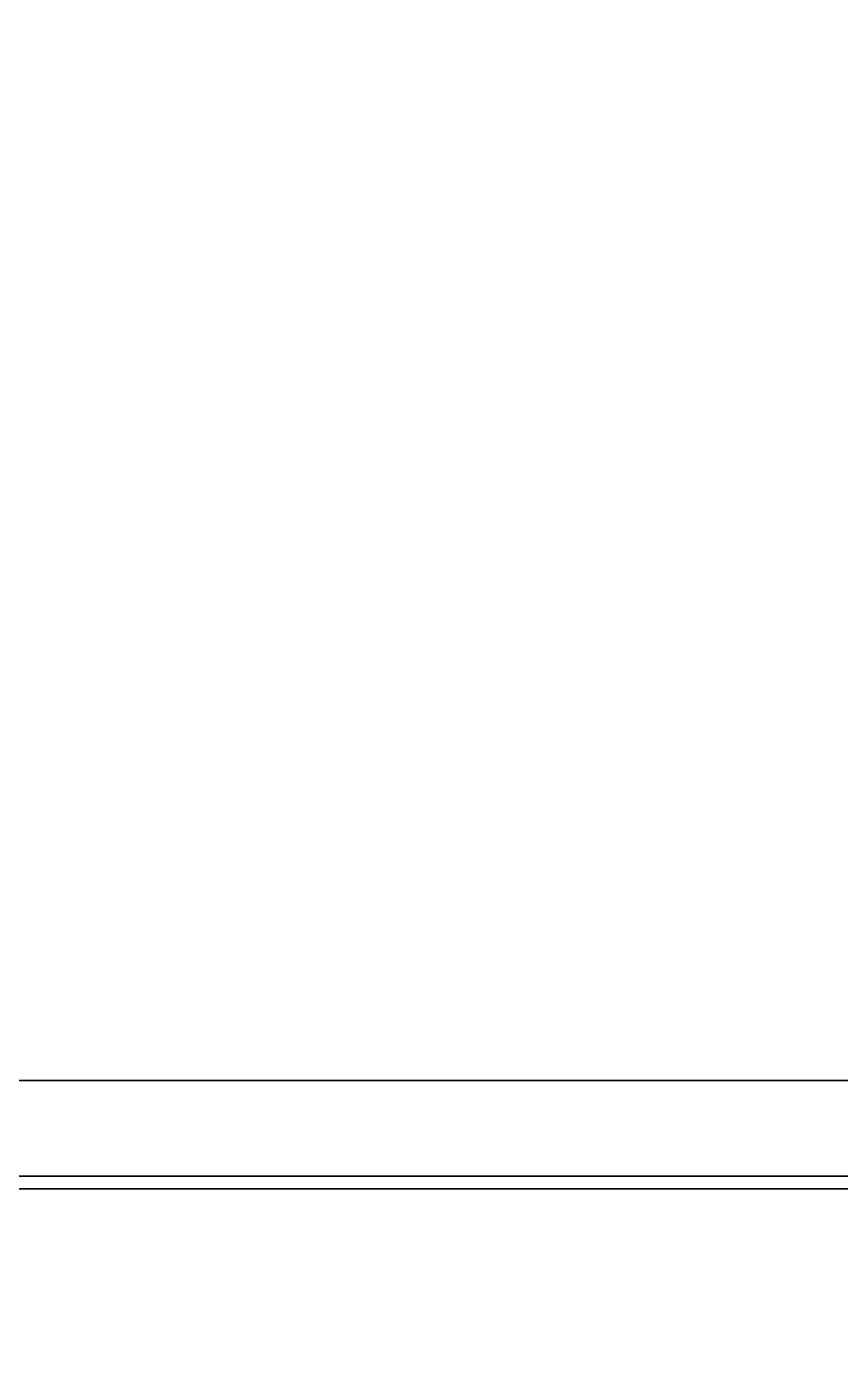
# Model space of a CAD drawing. Extents: x -150 to 6983, y -150 to 6527.
# Drawn here: x 2673 to 3947, y 1942 to 4034 of the extents above; entities that cross this region are included whole.
import ezdxf

# ---------------------------------------------------------------- set-up
doc = ezdxf.new("R2010")
doc.units = 0
for name, color, linetype in [('LAYER0', 7, 'CONTINUOUS'), ('LAYER171', 7, 'CONTINUOUS'), ('LAYER77', 7, 'CONTINUOUS')]:
    doc.layers.add(name, color=color, linetype=linetype)

msp = doc.modelspace()

# ---------------------------------------------------------------- linework, layer by layer
at = {"layer": 'LAYER0', "invisible_edges": 1}
for points in [[(6983, 6527, -5), (-150, -150, -5), (-150, 6527, -5), (6983, 6527, -5)], [(-150, -150, -5), (6983, 6527, -5), (6983, -150, -5), (-150, -150, -5)], [(6983, -150), (-150, 6527), (-150, -150), (6983, -150)], [(-150, 6527), (6983, -150), (6983, 6527), (-150, 6527)]]:
    msp.add_3dface(points, dxfattribs=at)
at = {"layer": 'LAYER171'}
for points, invisible_edges in [([(20, 2212), (0, 2232), (4149, 2232), (20, 2212)], 5), ([(0, 2232, 100), (4149, 2232), (0, 2232), (0, 2232, 100)], 1), ([(4149, 2232), (0, 2232, 100), (4149, 2232, 100), (4149, 2232)], 1), ([(0, 2232, 100), (20, 2212, 100), (4149, 2232, 100), (0, 2232, 100)], 3), ([(20, 2212), (4149, 2232), (4169, 2212), (20, 2212)], 3), ([(4149, 2232, 100), (20, 2212, 100), (4169, 2212, 100), (4149, 2232, 100)], 5), ([(4169, 2212, 100), (20, 2212), (4169, 2212), (4169, 2212, 100)], 1), ([(20, 2212), (4169, 2212, 100), (20, 2212, 100), (20, 2212)], 1)]:
    msp.add_3dface(points, dxfattribs=dict(at, invisible_edges=invisible_edges))
at = {"layer": 'LAYER77'}
for points, invisible_edges in [([(3999, 2382), (0, 2232), (-150, 2382), (3999, 2382)], 1), ([(-150, 2382, 2407), (3999, 2382), (-150, 2382), (-150, 2382, 2407)], 1), ([(3999, 2382), (-150, 2382, 2407), (3999, 2382, 2407), (3999, 2382)], 1), ([(0, 2232, 2407), (3999, 2382, 2407), (-150, 2382, 2407), (0, 2232, 2407)], 1), ([(0, 2232), (3999, 2382), (4149, 2232), (0, 2232)], 1), ([(3999, 2382, 2407), (0, 2232, 2407), (4149, 2232, 2407), (3999, 2382, 2407)], 1), ([(0, 2232, 2407), (3598.5, 2232, 1334.5), (4149, 2232, 2407), (0, 2232, 2407)], 3), ([(0, 2232, 2407), (3398.5, 2232, 1328.5), (3598.5, 2232, 1334.5), (0, 2232, 2407)], 7), ([(0, 2232, 2407), (3398.5, 2232, 1248.5), (3398.5, 2232, 1328.5), (0, 2232, 2407)], 5), ([(0, 2232, 2407), (3198.5, 2232, 437.5), (3398.5, 2232, 1248.5), (0, 2232, 2407)], 7), ([(0, 2232, 2407), (3198.5, 2232, 357.5), (3198.5, 2232, 437.5), (0, 2232, 2407)], 5), ([(3398.5, 2232, 356.5), (0, 2232), (3658.5, 2232, 356.5), (3398.5, 2232, 356.5)], 7), ([(3198.5, 2232, 357.5), (0, 2232), (3398.5, 2232, 356.5), (3198.5, 2232, 357.5)], 7), ([(0, 2232), (3198.5, 2232, 357.5), (0, 2232, 2407), (0, 2232)], 3), ([(4149, 2232), (3658.5, 2232, 356.5), (0, 2232), (4149, 2232)], 3), ([(3398.5, 2232, 1248.5), (3198.5, 2232, 437.5), (3458.5, 2232, 1248.5), (3398.5, 2232, 1248.5)], 3), ([(3198.5, 2232, 357.5), (3398.5, 2232, 356.5), (3258.5, 2232, 357.5), (3198.5, 2232, 357.5)], 3), ([(3198.5, 2232, 437.5), (3658.5, 2232, 1254.5), (3458.5, 2232, 1248.5), (3198.5, 2232, 437.5)], 7), ([(3258.5, 2232, 437.5), (3658.5, 2232, 1254.5), (3198.5, 2232, 437.5), (3258.5, 2232, 437.5)], 3), ([(3398.5, 2232, 436.5), (3658.5, 2232, 1254.5), (3258.5, 2232, 437.5), (3398.5, 2232, 436.5)], 7), ([(3258.5, 2232, 357.5), (3398.5, 2232, 436.5), (3258.5, 2232, 437.5), (3258.5, 2232, 357.5)], 3), ([(3398.5, 2232, 436.5), (3258.5, 2232, 357.5), (3398.5, 2232, 356.5), (3398.5, 2232, 436.5)], 3), ([(3398.5, 2232, 436.5), (4149, 2232, 2407), (3658.5, 2232, 1254.5), (3398.5, 2232, 436.5)], 7), ([(3458.5, 2232, 436.5), (4149, 2232, 2407), (3398.5, 2232, 436.5), (3458.5, 2232, 436.5)], 3), ([(3458.5, 2232, 1328.5), (3598.5, 2232, 1334.5), (3398.5, 2232, 1328.5), (3458.5, 2232, 1328.5)], 3), ([(3598.5, 2232, 436.5), (4149, 2232, 2407), (3458.5, 2232, 436.5), (3598.5, 2232, 436.5)], 7), ([(3458.5, 2232, 1328.5), (3598.5, 2232, 1254.5), (3598.5, 2232, 1334.5), (3458.5, 2232, 1328.5)], 5), ([(3598.5, 2232, 1254.5), (3458.5, 2232, 1248.5), (3658.5, 2232, 1254.5), (3598.5, 2232, 1254.5)], 3), ([(3458.5, 2232, 1248.5), (3598.5, 2232, 1254.5), (3458.5, 2232, 1328.5), (3458.5, 2232, 1248.5)], 3), ([(3458.5, 2232, 356.5), (3598.5, 2232, 436.5), (3458.5, 2232, 436.5), (3458.5, 2232, 356.5)], 3), ([(3598.5, 2232, 436.5), (3458.5, 2232, 356.5), (3598.5, 2232, 356.5), (3598.5, 2232, 436.5)], 3), ([(3658.5, 2232, 1334.5), (4149, 2232, 2407), (3598.5, 2232, 1334.5), (3658.5, 2232, 1334.5)], 3), ([(3658.5, 2232, 436.5), (4149, 2232, 2407), (3598.5, 2232, 436.5), (3658.5, 2232, 436.5)], 3), ([(3658.5, 2232, 1254.5), (4149, 2232, 2407), (3658.5, 2232, 1334.5), (3658.5, 2232, 1254.5)], 3), ([(3658.5, 2232, 356.5), (4149, 2232, 2407), (3658.5, 2232, 436.5), (3658.5, 2232, 356.5)], 3), ([(3658.5, 2232, 356.5), (4149, 2232), (4149, 2232, 2407), (3658.5, 2232, 356.5)], 5)]:
    msp.add_3dface(points, dxfattribs=dict(at, invisible_edges=invisible_edges))

doc.saveas('drawing.dxf')
